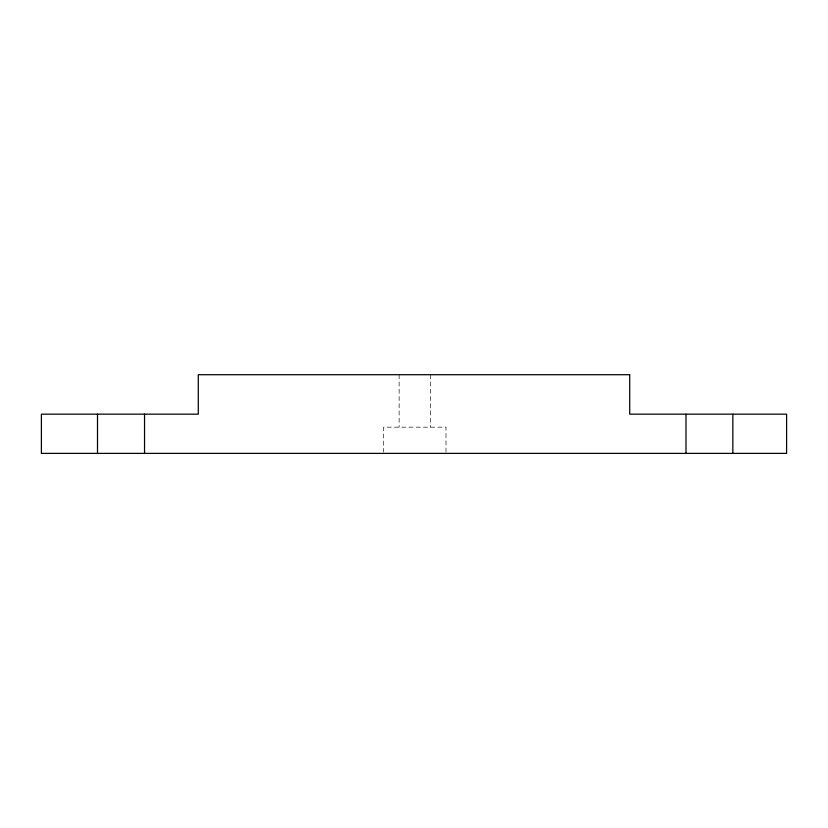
<?xml version="1.0" encoding="UTF-8"?>
<svg xmlns="http://www.w3.org/2000/svg" width="828" height="828" viewBox="0 0 828 828"><rect width="100%" height="100%" fill="white"/><g stroke="black" fill="none" stroke-linecap="round" stroke-linejoin="round"><path stroke-width="0.62" stroke-dasharray="4.14 3.1" d="M445.992 452.14L445.992 427.165L383.571 427.165L383.571 452.14M430.446 374.732L430.446 427.165M399.127 374.732L399.127 427.165"/><path stroke-width="1.24" d="M732.842 414.166L732.842 453.392M685.998 414.166L685.998 453.392M144.538 414.166L144.538 453.392M97.497 414.166L97.497 453.392M629.715 374.711L198.285 374.711L198.285 414.166L41.4 414.166L41.4 453.392L786.6 453.392L786.6 414.166L629.715 414.166L629.715 374.711"/></g></svg>
